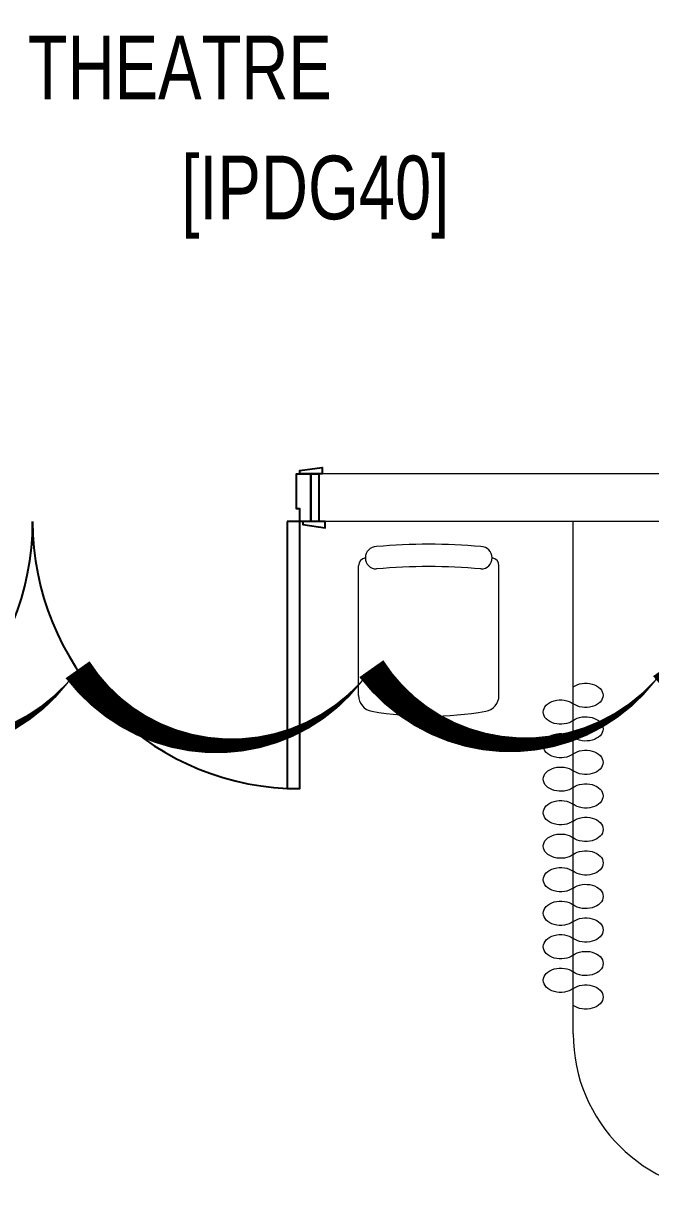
# Model space of a CAD drawing. Header units: millimetres. Extents: x 26027 to 581921, y 7230 to 233891.
# Drawn here: x 466707 to 468679, y 137034 to 140724 of the extents above; entities that cross this region are included whole.
import ezdxf

# ---------------------------------------------------------------- set-up
doc = ezdxf.new("R2010")
doc.units = ezdxf.units.MM
doc.header["$LTSCALE"] = 5
for name, color, linetype, lineweight in [('72_EGR_BASE_TEXT', 7, 'Continuous', 5), ('Medical Equipment and Furniture', 163, 'Continuous', 0), ('Walls', 32, 'Continuous', 5)]:
    doc.layers.add(name, color=color, linetype=linetype, lineweight=lineweight)
doc.layers.add('GE-ARCHITECTURAL_ELEMENTS', color=8, linetype='Continuous')
doc.layers.add('REV 01', color=7, linetype='Continuous', lineweight=0, true_color=0xe41b4d)
doc.layers.add('Wooden Joinery', color=7, linetype='Continuous', lineweight=5, true_color=0xffdcd1)
doc.styles.add('X3G_ENTITY_2587EA', font='swisscl.ttf', dxfattribs={"height": 200})

# ---------------------------------------------------------------- blocks, each defined once
blk = doc.blocks.new('GF21021-P')
for p, q in [((-0.2207, 0.4756), (-0.2207, 0.0675)), ((0.2205, 0.4756), (0.2205, 0.0675))]:
    blk.add_line(p, q)
for centre, radius, start, end in [((-0.1707, 0.4756), 0.05, 99.6329, 180), ((-0.0001, -0.5295), 1.0695, 80.3671, 99.6329), ((0.1705, 0.4756), 0.05, 0, 80.3671), ((-0.1643, 0.0425), 0.0351, 90, 270), ((0, 1.8467), 1.7767, 264.6946, 275.3053), ((0.1641, 0.0425), 0.0351, 270, 90), ((-0.1957, 0.0675), 0.025, 180, 261.4721), ((0.1955, 0.0675), 0.025, 278.5279, 0), ((0, 1.8314), 1.8314, 264.8532, 275.147)]:
    blk.add_arc(centre, radius, start, end)
blk = doc.blocks.new('CURTAIN')
for centre, start, end in [((-0.3386, 0.0395), 313.5684, 226.4316), ((-0.1881, 0.0395), 313.5684, 226.4316), ((-0.0376, 0.0395), 313.5684, 226.4316), ((0.1129, 0.0395), 313.5684, 226.4316), ((0.2633, 0.0395), 313.5684, 226.4316), ((0.4138, 0.0395), 313.5684, 226.4316), ((0.5643, 0.0395), 313.5684, 226.4316), ((0.7148, 0.0395), 313.5684, 226.4316), ((0.8653, 0.0395), 313.5684, 226.4316), ((0.0376, -0.0395), 133.5684, 46.4316), ((0.1881, -0.0395), 133.5684, 46.4316), ((0.3386, -0.0395), 133.5684, 46.4316), ((0.4891, -0.0395), 133.5684, 46.4316), ((0.6396, -0.0395), 133.5684, 46.4316), ((0.79, -0.0395), 133.5684, 46.4316), ((0.9405, -0.0395), 133.5684, 46.4316), ((-0.4138, -0.0395), 133.5684, 46.4316), ((-0.2633, -0.0395), 133.5684, 46.4316), ((-0.1129, -0.0395), 133.5684, 46.4316)]:
    blk.add_arc(centre, 0.0546, start, end)
blk = doc.blocks.new('A$C009F45C9')
at = {"layer": 'GE-ARCHITECTURAL_ELEMENTS'}
for p, q in [((844, -1650), (754, -1650)), ((724, -1690), (724, -1680)), ((744, -1690), (724, -1690)), ((744, -1690), (744, -1680)), ((844, -1670), (754, -1670)), ((884, -1690), (844, -1690)), ((844, -1700), (844, -1690)), ((854, -1690), (854, -1680)), ((874, -1690), (874, -1680)), ((884, -1700), (884, -1690)), ((724, -1750), (724, -1760)), ((744, -1750), (724, -1750)), ((744, -1750), (744, -1760)), ((844, -1770), (754, -1770)), ((844, -1740), (844, -1750)), ((884, -1750), (844, -1750)), ((854, -1750), (854, -1760)), ((874, -1750), (874, -1760)), ((884, -1740), (884, -1750)), ((844, -1790), (754, -1790))]:
    blk.add_line(p, q, dxfattribs=at)
for points in [[(-75, -60), (-85, -60), (-95, 10), (-75, 10)], [(75, -50), (85, -50), (95, 20), (75, 20)], [(75, -100), (914, -100), (914, -60), (75, -60)], [(75, -1700), (914, -1700), (914, -1740), (75, -1740)], [(75, -1700), (914, -1700), (914, -1740), (75, -1740)], [(-75, -1740), (-85, -1740), (-95, -1810), (-75, -1810)], [(75, -1750), (85, -1750), (95, -1820), (75, -1820)]]:
    blk.add_lwpolyline(points, close=True, dxfattribs=at)
for points in [[(75, -25), (-75, -25), (-75, 0), (75, 0), (75, -25)], [(75, -25), (75, -60), (35, -60), (35, -70), (-75, -70), (-75, -25), (75, -25)], [(75, -1775), (75, -1740), (35, -1740), (35, -1730), (-75, -1730), (-75, -1775), (75, -1775)], [(75, -1775), (-75, -1775), (-75, -1800), (75, -1800), (75, -1775)]]:
    blk.add_lwpolyline(points, dxfattribs=at)
for centre, radius, start, end in [((75, -60), 840, 270, 357.2706), ((75, -1740), 840, 2.7294, 90), ((754, -1680), 30, 90, 180), ((844, -1680), 30, 0, 90), ((754, -1680), 10, 90, 180), ((844, -1680), 10, 0, 90), ((754, -1760), 30, 180, 270), ((754, -1760), 10, 180, 270), ((844, -1760), 10, 270, 0), ((844, -1760), 30, 270, 0)]:
    blk.add_arc(centre, radius, start, end, dxfattribs=at)

msp = doc.modelspace()

# ---------------------------------------------------------------- linework, layer by layer
at = {"layer": 'Medical Equipment and Furniture'}
msp.add_line((468435.6, 137548.5, 2.4), (468435.6, 139158.5, 2.4), dxfattribs=at)
for centre, start, end in [((468935.6, 137548.5, 2.4), 180, 270), ((468935.6, 136548.5, 2.4), 90, 180)]:
    msp.add_arc(centre, 500, start, end, dxfattribs=at)
at = {"layer": 'REV 01', "elevation": 2.4}
msp.add_lwpolyline([(470843.8, 141178.5, 0, 92.4, -0.520567), (470854.2, 140254.7, 0, 92.4, -0.520567), (470864.6, 139331, 0, 92.4, -0.520567), (470572.1, 138705.7, 0, 92.4, -0.520567), (469648.3, 138702.4, 0, 92.4, -0.520567), (468724.6, 138699.2, 0, 92.4, -0.520567), (467800.8, 138695.9, 0, 92.4, -0.520567), (466877, 138692.7, 0, 92.4, -0.520567), (465953.2, 138689.4, 0, 92.4, -0.520567), (465029.5, 138686.2, 0, 92.4, -0.520567), (464105.7, 138682.9, 0, 92.4, -0.520567), (463181.9, 138679.7, 0, 92.4, -0.520567), (462258.1, 138676.4, 0, 92.4, -0.520567), (461334.4, 138673.1, 0, 92.4, -0.520567), (460410.6, 138669.9, 0, 92.4, -0.520567), (459486.8, 138666.6, 0, 92.4, -0.520567), (459004.3, 139102.3, 0, 92.4, -0.520567), (459012.6, 140026, 0, 92.4, -0.520567), (459020.9, 140949.8, 0, 92.4, -0.520567)], format="xyseb", dxfattribs=at)
at = {"layer": 'Walls'}
for p, q in [((471435.8, 139308.5, 2.4), (467635.8, 139308.5, 2.4)), ((471435.8, 139158.5, 2.4), (467635.8, 139158.5, 2.4))]:
    msp.add_line(p, q, dxfattribs=at)
at = {"layer": 'Walls', "elevation": 2.4}
msp.add_lwpolyline([(467635.8, 139308.7), (467635.8, 139158.5)], dxfattribs=at)

# ---------------------------------------------------------------- block references
at = {"layer": 'Medical Equipment and Furniture', "xscale": 1000, "yscale": 1000, "zscale": 1000, "rotation": 180}
msp.add_blockref('GF21021-P', (467981.4, 139086.9, 2.4), dxfattribs=at)
at = {"layer": 'Medical Equipment and Furniture', "extrusion": (-1.26698e-09, -6.38299e-11, -1), "xscale": 699.9999999767327, "yscale": 1000, "zscale": 1000, "rotation": 269.985929888151}
msp.add_blockref('CURTAIN', (-468435.6, 138322.5, -2.4), dxfattribs=at)
at = {"layer": 'Wooden Joinery', "rotation": 269.9999999999999}
msp.add_blockref('A$C009F45C9', (467635.8, 139233.6, 2.4), dxfattribs=at)

# ---------------------------------------------------------------- texts
at = {"layer": '72_EGR_BASE_TEXT', "char_height": 200, "attachment_point": 2, "style": 'X3G_ENTITY_2587EA'}
for s, insert in [('DIRTY THEATRE', (466862.6, 140685.4, 0)), ('[IPDG40]', (467624.6, 140308.2, 0))]:
    msp.add_mtext(s, dxfattribs=dict(at, insert=insert))

doc.saveas('drawing.dxf')
